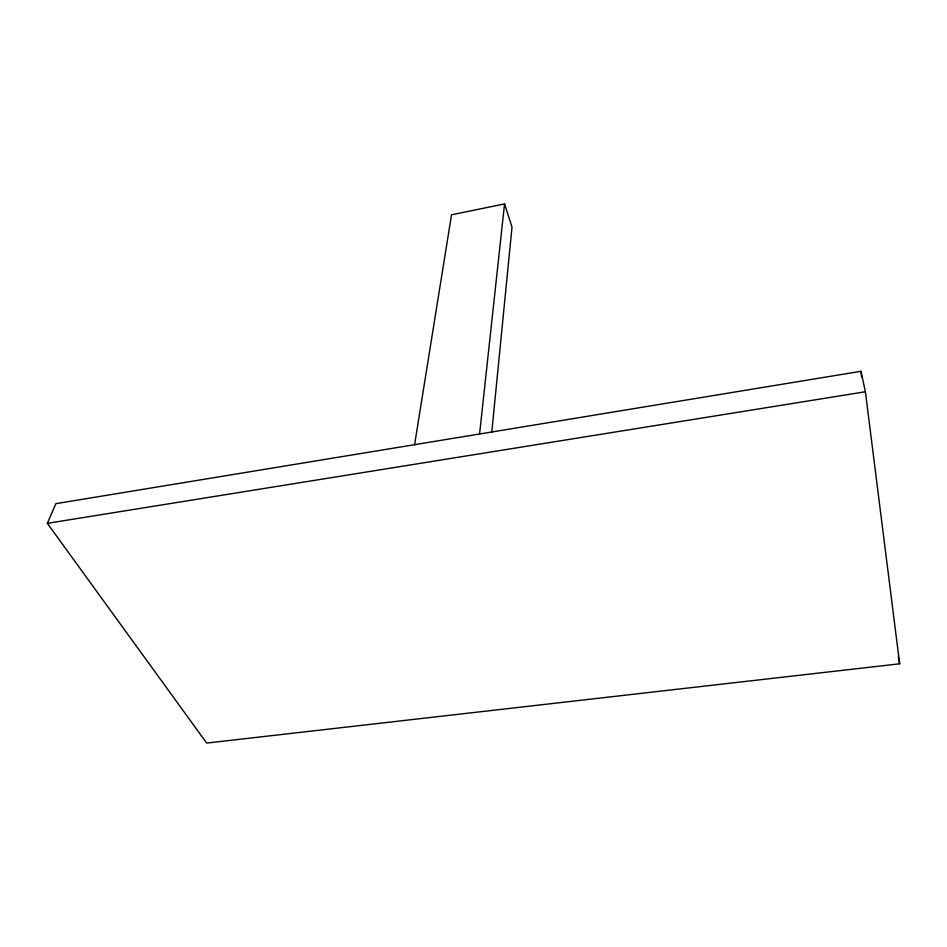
<?xml version="1.0" encoding="UTF-8"?>
<svg xmlns="http://www.w3.org/2000/svg" width="947" height="947" viewBox="0 0 947 947"><rect width="100%" height="100%" fill="white"/><g stroke="black" fill="none" stroke-linecap="round" stroke-linejoin="round"><path stroke-width="1.42" d="M491.753 432.4L512.019 227.067L504.55 203.925L451.53 214.791L414.561 444.889M479.561 434.069L504.55 203.925M47.35 523.336L55.861 503.662L860.965 371.295L865.392 391.762L899.65 663.8L206.671 743.075L47.35 523.336L865.392 391.762M898.265 656.875L899.65 663.8M860.965 371.295L861.699 377.143"/></g></svg>
